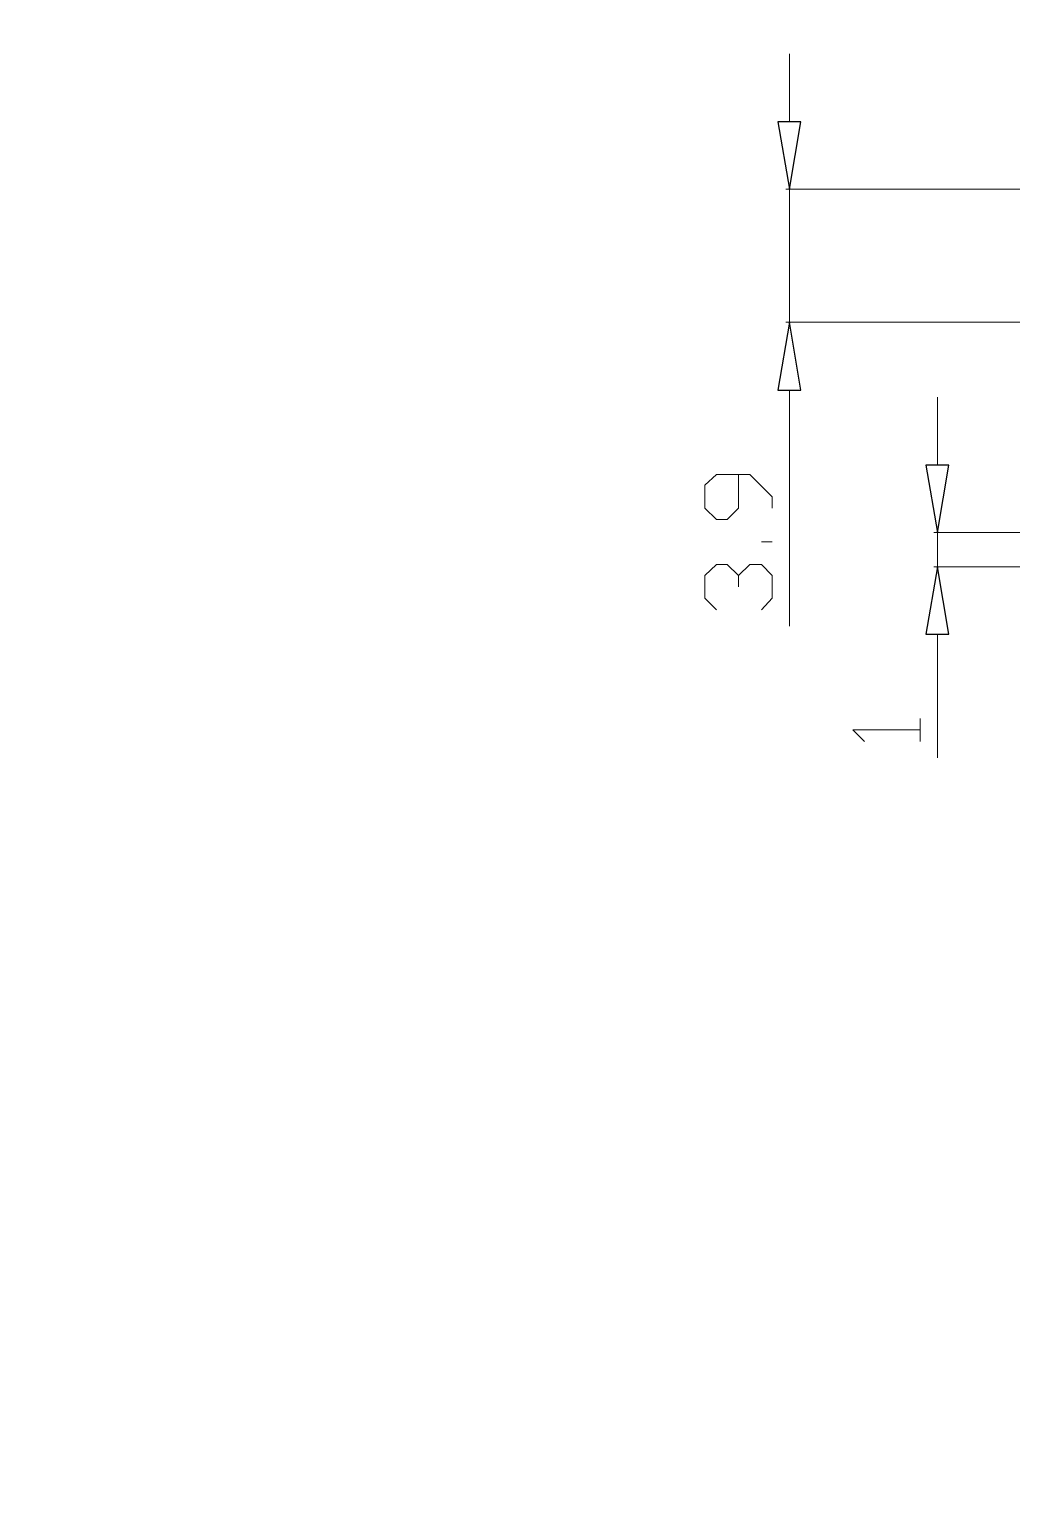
# Model space of a CAD drawing. Header units: centimetres. Extents: x -20.7 to 20.7, y -14.5 to 14.5.
# Drawn here: x -17.789 to -14.883, y -0.428 to 3.95 of the extents above; entities that cross this region are included whole.
import ezdxf

# ---------------------------------------------------------------- set-up
doc = ezdxf.new("R2010")
doc.units = ezdxf.units.CM
doc.header["$MEASUREMENT"] = 0
doc.layers.add('layer 1', color=7, linetype='Continuous')

msp = doc.modelspace()

# ---------------------------------------------------------------- linework, layer by layer
at = {"layer": 'layer 1', "lineweight": 9}
msp.add_open_spline([(19.88612, 13.89874), (19.88612, 13.89874), (-20.11465, 13.89874), (-20.11465, 13.89874), (-20.11465, 13.89874), (-20.11465, 13.89874), (-20.11465, -13.80208), (-20.11465, -13.80208)], degree=3, knots=[0, 0, 0, 0, 0.3333333, 0.3333333, 0.3333333, 0.3333333, 1, 1, 1, 1], dxfattribs=at)
at = {"layer": 'layer 1', "lineweight": 13}
for points in [[(-15.54053, 3.67736), (-15.54053, 3.67736), (-15.54053, 3.87844), (-15.54053, 3.87844)], [(-11.60988, 3.47839), (-11.60988, 3.47839), (-15.55112, 3.47839), (-15.55112, 3.47839)], [(-15.54053, 3.47839), (-15.54053, 3.47839), (-15.54053, 3.08469), (-15.54053, 3.08469)], [(-11.60988, 3.08469), (-11.60988, 3.08469), (-15.55112, 3.08469), (-15.55112, 3.08469)], [(-15.54053, 2.88361), (-15.54053, 2.88361), (-15.54053, 2.18511), (-15.54053, 2.18511)], [(-15.10238, 2.66136), (-15.10238, 2.66136), (-15.10238, 2.86244), (-15.10238, 2.86244)], [(-12.09037, 2.46239), (-12.09037, 2.46239), (-15.11297, 2.46239), (-15.11297, 2.46239)], [(-15.10238, 2.46239), (-15.10238, 2.46239), (-15.10238, 2.36079), (-15.10238, 2.36079)], [(-12.09037, 2.36079), (-12.09037, 2.36079), (-15.11297, 2.36079), (-15.11297, 2.36079)], [(-15.10238, 2.16182), (-15.10238, 2.16182), (-15.10238, 1.79564), (-15.10238, 1.79564)]]:
    msp.add_open_spline(points, degree=3, dxfattribs=at)
at = {"layer": 'layer 1'}
for points in [[(-15.5744, 3.67736), (-15.5744, 3.67736), (-15.50667, 3.67736), (-15.50667, 3.67736), (-15.50667, 3.67736), (-15.50667, 3.67736), (-15.54053, 3.47839), (-15.54053, 3.47839), (-15.54053, 3.47839), (-15.54053, 3.47839), (-15.5744, 3.67736), (-15.5744, 3.67736)], [(-15.50667, 2.88361), (-15.50667, 2.88361), (-15.5744, 2.88361), (-15.5744, 2.88361), (-15.5744, 2.88361), (-15.5744, 2.88361), (-15.54053, 3.08469), (-15.54053, 3.08469), (-15.54053, 3.08469), (-15.54053, 3.08469), (-15.50667, 2.88361), (-15.50667, 2.88361)], [(-15.13625, 2.66136), (-15.13625, 2.66136), (-15.06852, 2.66136), (-15.06852, 2.66136), (-15.06852, 2.66136), (-15.06852, 2.66136), (-15.10238, 2.46239), (-15.10238, 2.46239), (-15.10238, 2.46239), (-15.10238, 2.46239), (-15.13625, 2.66136), (-15.13625, 2.66136)], [(-15.06852, 2.16182), (-15.06852, 2.16182), (-15.13625, 2.16182), (-15.13625, 2.16182), (-15.13625, 2.16182), (-15.13625, 2.16182), (-15.10238, 2.36079), (-15.10238, 2.36079), (-15.10238, 2.36079), (-15.10238, 2.36079), (-15.06852, 2.16182), (-15.06852, 2.16182)]]:
    msp.add_open_spline(points, degree=3, knots=[0, 0, 0, 0, 0.25, 0.25, 0.25, 0.25, 0.5, 0.5, 0.5, 0.5, 1, 1, 1, 1], dxfattribs=at)
at = {"layer": 'layer 1', "color": 6, "lineweight": 20}
for points, knots in [([(-15.59133, 2.53435), (-15.59133, 2.53435), (-15.59133, 2.56822), (-15.59133, 2.56822), (-15.59133, 2.56822), (-15.59133, 2.56822), (-15.65695, 2.63384), (-15.65695, 2.63384), (-15.65695, 2.63384), (-15.65695, 2.63384), (-15.75643, 2.63384), (-15.75643, 2.63384), (-15.75643, 2.63384), (-15.75643, 2.63384), (-15.7903, 2.60209), (-15.7903, 2.60209), (-15.7903, 2.60209), (-15.7903, 2.60209), (-15.7903, 2.53435), (-15.7903, 2.53435), (-15.7903, 2.53435), (-15.7903, 2.53435), (-15.75643, 2.50049), (-15.75643, 2.50049), (-15.75643, 2.50049), (-15.75643, 2.50049), (-15.72468, 2.50049), (-15.72468, 2.50049), (-15.72468, 2.50049), (-15.72468, 2.50049), (-15.69082, 2.53435), (-15.69082, 2.53435), (-15.69082, 2.53435), (-15.69082, 2.53435), (-15.69082, 2.63384), (-15.69082, 2.63384)], [0, 0, 0, 0, 0.1, 0.1, 0.1, 0.1, 0.2, 0.2, 0.2, 0.2, 0.3, 0.3, 0.3, 0.3, 0.4, 0.4, 0.4, 0.4, 0.5, 0.5, 0.5, 0.5, 0.6, 0.6, 0.6, 0.6, 0.7, 0.7, 0.7, 0.7, 0.8, 0.8, 0.8, 0.8, 1, 1, 1, 1]), ([(-15.75643, 2.23379), (-15.75643, 2.23379), (-15.7903, 2.26765), (-15.7903, 2.26765), (-15.7903, 2.26765), (-15.7903, 2.26765), (-15.7903, 2.33539), (-15.7903, 2.33539), (-15.7903, 2.33539), (-15.7903, 2.33539), (-15.75643, 2.36714), (-15.75643, 2.36714), (-15.75643, 2.36714), (-15.75643, 2.36714), (-15.72468, 2.36714), (-15.72468, 2.36714), (-15.72468, 2.36714), (-15.72468, 2.36714), (-15.69082, 2.33539), (-15.69082, 2.33539), (-15.69082, 2.33539), (-15.69082, 2.33539), (-15.69082, 2.30152), (-15.69082, 2.30152)], [0, 0, 0, 0, 0.1428571, 0.1428571, 0.1428571, 0.1428571, 0.2857143, 0.2857143, 0.2857143, 0.2857143, 0.4285714, 0.4285714, 0.4285714, 0.4285714, 0.5714286, 0.5714286, 0.5714286, 0.5714286, 0.7142857, 0.7142857, 0.7142857, 0.7142857, 1, 1, 1, 1]), ([(-15.69082, 2.33539), (-15.69082, 2.33539), (-15.65695, 2.36714), (-15.65695, 2.36714), (-15.65695, 2.36714), (-15.65695, 2.36714), (-15.62308, 2.36714), (-15.62308, 2.36714), (-15.62308, 2.36714), (-15.62308, 2.36714), (-15.59133, 2.33539), (-15.59133, 2.33539), (-15.59133, 2.33539), (-15.59133, 2.33539), (-15.59133, 2.26765), (-15.59133, 2.26765), (-15.59133, 2.26765), (-15.59133, 2.26765), (-15.62308, 2.23379), (-15.62308, 2.23379)], [0, 0, 0, 0, 0.1666667, 0.1666667, 0.1666667, 0.1666667, 0.3333333, 0.3333333, 0.3333333, 0.3333333, 0.5, 0.5, 0.5, 0.5, 0.6666667, 0.6666667, 0.6666667, 0.6666667, 1, 1, 1, 1]), ([(-15.31828, 1.84432), (-15.31828, 1.84432), (-15.35215, 1.87819), (-15.35215, 1.87819), (-15.35215, 1.87819), (-15.35215, 1.87819), (-15.15318, 1.87819), (-15.15318, 1.87819)], [0, 0, 0, 0, 0.3333333, 0.3333333, 0.3333333, 0.3333333, 1, 1, 1, 1])]:
    msp.add_open_spline(points, degree=3, knots=knots, dxfattribs=at)
for points in [[(-15.59133, 2.43487), (-15.59133, 2.43487), (-15.62308, 2.43487), (-15.62308, 2.43487)], [(-15.15318, 1.84432), (-15.15318, 1.84432), (-15.15318, 1.91205), (-15.15318, 1.91205)]]:
    msp.add_open_spline(points, degree=3, dxfattribs=at)

doc.saveas('drawing.dxf')
